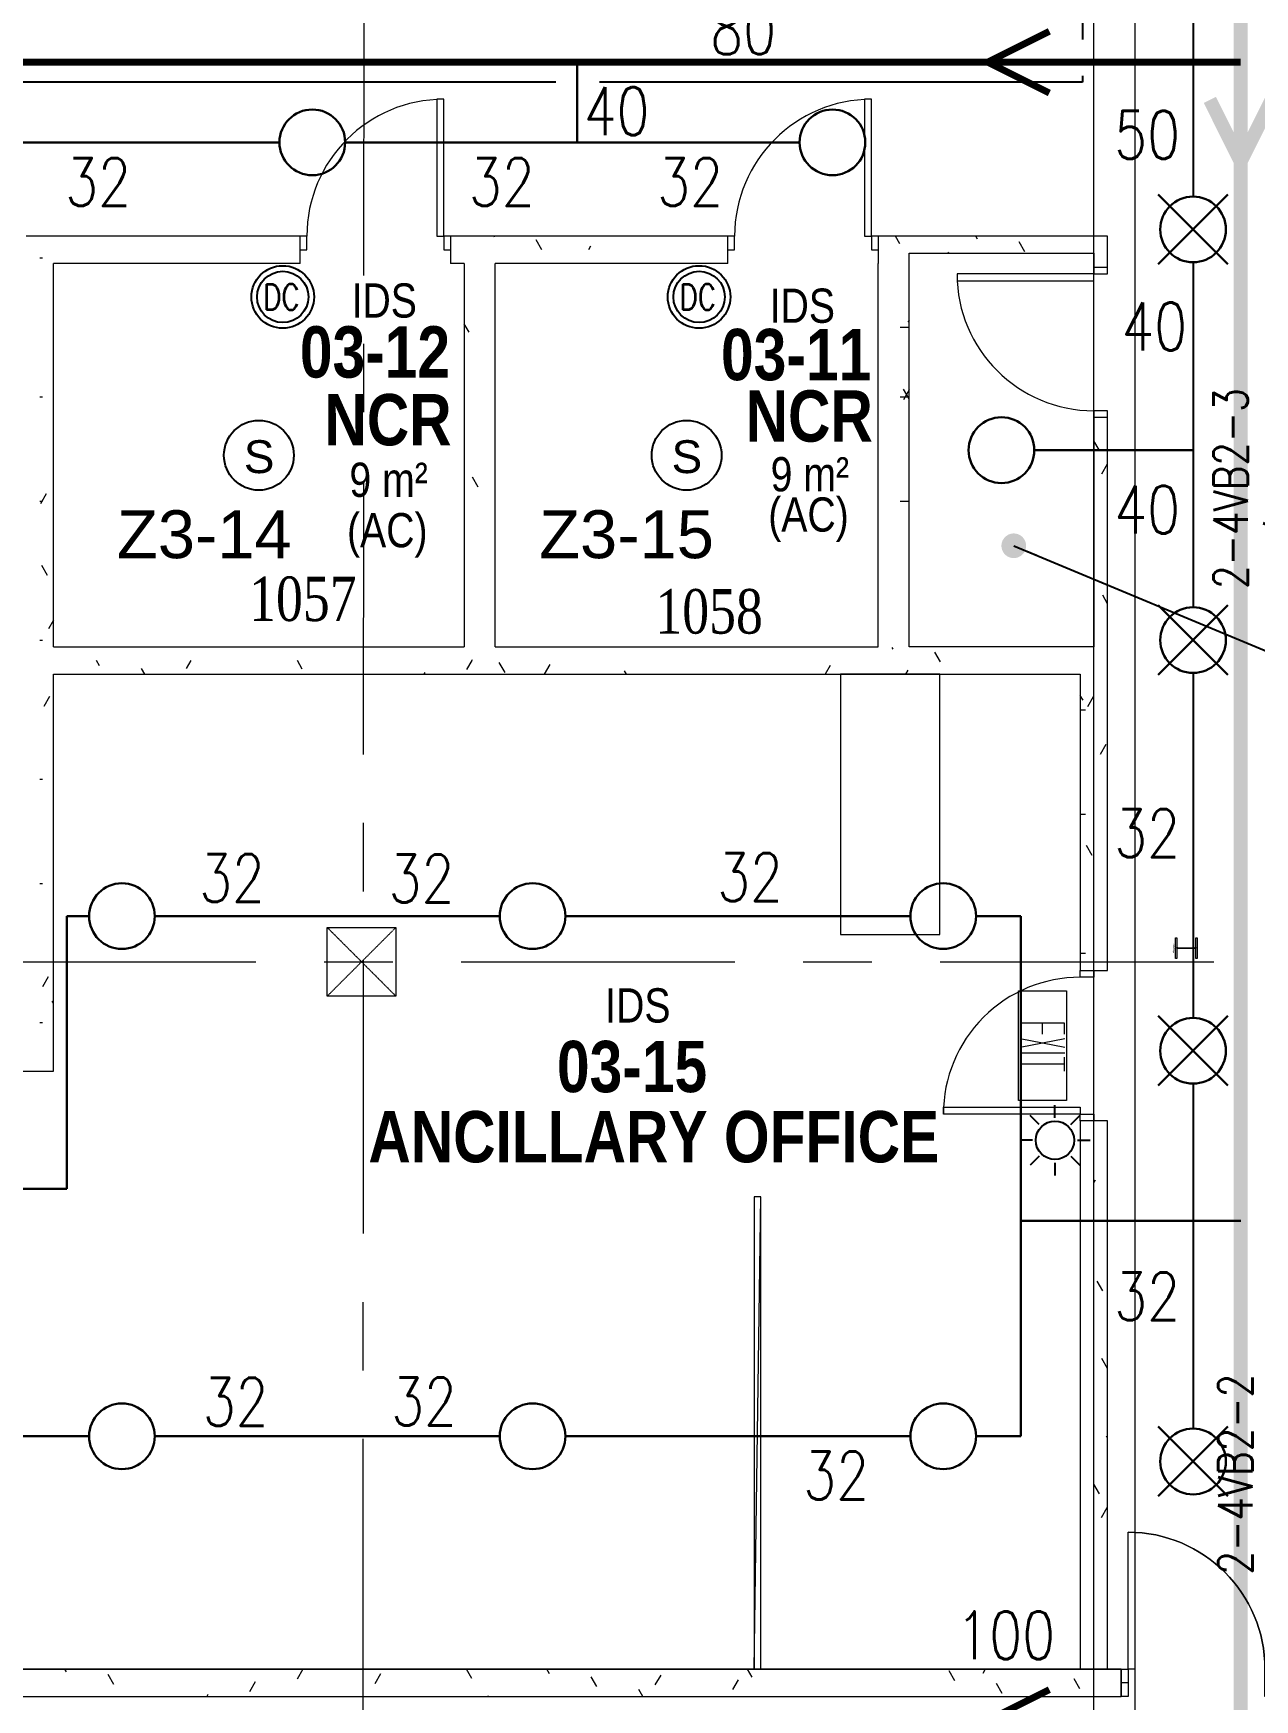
# Model space of a CAD drawing. Header units: millimetres. Extents: x -47219 to 440296, y -79832 to 7189.
# Drawn here: x -2766 to 6157, y -66215 to -54042 of the extents above; entities that cross this region are included whole.
import ezdxf

# ---------------------------------------------------------------- set-up
doc = ezdxf.new("R2010")
doc.units = ezdxf.units.MM
for name, pattern in [('BLK_2 - 3RD STOREY  LOWER ROOF PLAN-archi clean_25 SEPT 2024$0$IDA - Grid Line', [3500, 2000, -500, 500, -500]), ('HIDDEN2', [4.7625, 3.175, -1.5875]), ('IMPORT-HIDDEN2', [4.7625, 3.175, -1.5875])]:
    doc.linetypes.add(name, pattern=pattern)
for name, color, linetype in [('ADRESS', 42, 'Continuous'), ('M-_FIRESMOKE_E-', 1, 'Continuous'), ('M-_FIRESPRK_T-', 7, 'Continuous'), ('M-_SPRKBEAM_E-', 12, 'HIDDEN2'), ('M-FIRE----_E-', 12, 'Continuous'), ('M_HR PIPE', 3, 'Continuous'), ('ROOMNAME', 7, 'Continuous'), ('ZONENAME', 152, 'Continuous')]:
    doc.layers.add(name, color=color, linetype=linetype)
for name, color, linetype, lineweight in [('BLK_2 - 3RD STOREY  LOWER ROOF PLAN-archi clean_25 SEPT 2024$0$1599_DB_A_BLK2_HQ_R21-3RD STOREY 230517$0$A-_DETA----_ED-1', 8, 'Continuous', 9), ('BLK_2 - 3RD STOREY  LOWER ROOF PLAN-archi clean_25 SEPT 2024$0$1599_DB_A_BLK2_HQ_R21-3RD STOREY 230517$0$A-_DOOR----_E', 8, 'Continuous', 9), ('BLK_2 - 3RD STOREY  LOWER ROOF PLAN-archi clean_25 SEPT 2024$0$1599_DB_A_BLK2_HQ_R21-3RD STOREY 230517$0$A-_DOOR----_E-1', 8, 'Continuous', 9), ('BLK_2 - 3RD STOREY  LOWER ROOF PLAN-archi clean_25 SEPT 2024$0$1599_DB_A_BLK2_HQ_R21-3RD STOREY 230517$0$A-_WALL----_H-2', 8, 'Continuous', 9), ('BLK_2 - 3RD STOREY  LOWER ROOF PLAN-archi clean_25 SEPT 2024$0$1599_DB_A_BLK2_HQ_R21-3RD STOREY 230517$0$E-_LIGT----_E', 8, 'Continuous', 9), ('BLK_2 - 3RD STOREY  LOWER ROOF PLAN-archi clean_25 SEPT 2024$0$1599_DB_A_BLK2_HQ_R21-3RD STOREY 230517$0$S-_COLN----_E', 8, 'Continuous', 9), ('BLK_2 - 3RD STOREY  LOWER ROOF PLAN-archi clean_25 SEPT 2024$0$A-_WALL----_E', 8, 'Continuous', 9), ('BLK_2 - 3RD STOREY  LOWER ROOF PLAN-archi clean_25 SEPT 2024$0$S-_ANOTGRID_E-1', 8, 'BLK_2 - 3RD STOREY  LOWER ROOF PLAN-archi clean_25 SEPT 2024$0$IDA - Grid Line', 9), ('M-_SPRKPIEX_E-', 1, 'Continuous', 30), ('NW_BEAM AND COLUMN', 134, 'Continuous', 5), ('S-_LINE----_N-', 140, 'Continuous', 18), ('S-TEXT', 140, 'Continuous', 18)]:
    doc.layers.add(name, color=color, linetype=linetype, lineweight=lineweight)
doc.styles.add('BLK_2 - 3RD STOREY  LOWER ROOF PLAN_12 JUNE 2024$0$Arial Narrow_2', font='ARIALN.TTF', dxfattribs={"height": 375})
doc.styles.add('BLK_2 - 3RD STOREY  LOWER ROOF PLAN_12 JUNE 2024$0$Arial Narrow_B_1', font='ARIALNB.TTF', dxfattribs={"height": 500})
doc.styles.add('RomanS_5', font='romans__.ttf', dxfattribs={"width": 0.8, "height": 250})
doc.styles.add('Simplex', font='SIMPLEX.shx', dxfattribs={"width": 0.8, "height": 2.5})
doc.styles.get("Standard").update_dxf_attribs({"font": 'arial.ttf'})
doc.styles.add('Swis721 BlkCn BT', font='swissck.ttf', dxfattribs={"width": 0.65, "height": 8})
doc.styles.add('TIME', font='times.ttf', dxfattribs={"width": 0.8})
doc.styles.add('TW_Romans', font='romans.shx', dxfattribs={"width": 0.8})
doc.dimstyles.new('ROOM', dxfattribs={"dimscale": 1000, "dimtxt": 0.18, "dimasz": 0.18, "dimexe": 0.18, "dimexo": 0.0625, "dimgap": 0.09, "dimtad": 0, "dimtih": 1, "dimtoh": 1, "dimdec": 0, "dimzin": 0, "dimdsep": 46, "dimtxsty": 'Standard', "dimblk": 'OBLIQUE', "dimcen": 0.09, "dimadec": 0, "dimazin": 0, "dimtfac": 1, "dimtdec": 0, "dimtofl": 0, "dimtmove": 0, "dimatfit": 3, "dimldrblk": 'DOT', "dimfxl": 1, "dimtolj": 1, "dimtzin": 0, "dimarcsym": 0})
pattern_1 = [(0, (-131307.08, -42727.71), (1016, 254), [83.82, -678.18, 83.82, -678.18, -4064]), (0, (-131307.08, -42727.71), (1016, 254), [-1524, 83.82, -1440.18, 83.82, -678.18, -1778]), (0, (-131307.08, -42727.71), (1016, 254), [-3810, 83.82, -424.18, 83.82, -1186.18]), (120, (-130926.08, -42600.71), (-727.9705, 752.8818), [83.82, -678.18, 83.82, -678.18, -4064]), (120, (-130926.08, -42600.71), (-727.9705, 752.8818), [-1524, 83.82, -1440.18, 83.82, -678.18, -1778]), (120, (-130926.08, -42600.71), (-727.9705, 752.8818), [-3810, 83.82, -424.18, 83.82, -1186.18]), (240, (-130799.08, -42092.71), (-288.0295, -1006.8818), [83.82, -678.18, 83.82, -678.18, -4064]), (240, (-130799.08, -42092.71), (-288.0295, -1006.8818), [-1524, 83.82, -1440.18, 83.82, -678.18, -1778]), (240, (-130799.08, -42092.71), (-288.0295, -1006.8818), [-3810, 83.82, -424.18, 83.82, -1186.18])]

# ---------------------------------------------------------------- blocks, each defined once
blk = doc.blocks.new('3rd Structure')
at = {"layer": 'NW_BEAM AND COLUMN', "color": 8}
for p, q in [((-23450, -79450), (-23450, -50650)), ((-23150, -50650), (-23150, -79450)), ((-29050, -64550), (-28550, -64550)), ((-29050, -65050), (-29050, -64550)), ((-28550, -64550), (-28550, -65050)), ((-22854, -64776), (-22854, -64624)), ((-22854, -64624), (-22844, -64624)), ((-22844, -64624), (-22844, -64689)), ((-22706, -64689), (-22706, -64624)), ((-22706, -64624), (-22696, -64624)), ((-22696, -64624), (-22696, -64776)), ((-22696, -64700), (-22854, -64700)), ((-22844, -64711), (-22844, -64776)), ((-22837, -64697), (-22713, -64697)), ((-22713, -64703), (-22837, -64703)), ((-22775, -64697), (-22775, -64703)), ((-22706, -64776), (-22706, -64711)), ((-22844, -64776), (-22854, -64776)), ((-22696, -64776), (-22706, -64776)), ((-28550, -65050), (-29050, -65050))]:
    blk.add_line(p, q, dxfattribs=at)
at = {"layer": 'NW_BEAM AND COLUMN', "color": 8, "linetype": 'IMPORT-HIDDEN2', "lineweight": 18}
for p, q in [((-28550, -64550), (-29050, -65050)), ((-29050, -64550), (-28550, -65050))]:
    blk.add_line(p, q, dxfattribs=at)
at = {"layer": 'NW_BEAM AND COLUMN', "color": 8}
for centre, start, end in [((-22837, -64689), 180, 270), ((-22837, -64711), 90, 180), ((-22713, -64689), 270, 0), ((-22713, -64711), 0, 90)]:
    blk.add_arc(centre, 7.6, start, end, dxfattribs=at)
at = {"layer": 'S-TEXT', "color": 8, "attachment_point": 2}
for s, insert, char_height, width, rotation, line_spacing_factor, style in [('2-4VB2-3\\P1800/2100x850', (-22576, -61343), 250, 2959.11, 90, 0.983083, 'RomanS_5'), ('152x152x30.0 kg/m', (-22863, -64700), 8, 66.67, 270, 0.961347, 'Swis721 BlkCn BT'), ('2-4VB2-2\\P1800/2100x850', (-22541, -68543), 250, 2959.11, 90, 0.983083, 'RomanS_5')]:
    blk.add_mtext(s, dxfattribs=dict(at, insert=insert, char_height=char_height, width=width, rotation=rotation, line_spacing_factor=line_spacing_factor, style=style))
blk = doc.blocks.new('Extinguisher')
at = {"layer": 'M-FIRE----_E-'}
for radius in [238, 195]:
    blk.add_circle((0, 0), radius, dxfattribs=at)
at = {"color": 7, "style": 'TW_Romans', "width": 0.8}
blk.add_text('DC', height=195, dxfattribs=at).set_placement((-151, -98))
blk = doc.blocks.new('fire0101')
at = {"color": 0, "linetype": 'Continuous'}
blk.add_circle((0, 0), 100, dxfattribs=at)
blk = doc.blocks.new('Under B spk')
for p, q in [((318, -318), (-318, 318)), ((318, 318), (-318, -318))]:
    blk.add_line(p, q)
blk.add_circle((0, 0), 300)
blk = doc.blocks.new('SMOKE')
at = {"layer": 'M-_FIRESMOKE_E-'}
blk.add_circle((0, 0), 255, dxfattribs=at)
blk.add_text('S', height=240, dxfattribs=at).set_placement((-110, -130))
blk = doc.blocks.new('*U13')
at = {"layer": 'M-FIRE----_E-'}
blk.add_line((-33, -33), (33, 33), dxfattribs=at)
blk = doc.blocks.new('*U12')
at = {"layer": 'M-FIRE----_E-', "color": 0, "linetype": 'ByBlock', "lineweight": -2, "transparency": 16777216}
for p, rotation in [((31455, 13607), 90), ((31604, 13669), 45), ((31393, 13458), 135), ((31815, 13458), 315.0000000000001), ((31455, 13309), 180), ((31604, 13247), 225.0000000000001), ((31753, 13309), 270)]:
    blk.add_blockref('*U13', p, dxfattribs=dict(at, rotation=rotation))
blk.add_blockref('*U13', (31753, 13607), dxfattribs=at)
blk = doc.blocks.new('Strobe Light')
at = {"layer": 'M-FIRE----_E-'}
blk.add_circle((0, 0), 140, dxfattribs=at)
blk.add_blockref('*U12', (-31604, -13458), dxfattribs=at)
blk = doc.blocks.new('_Dot')
at = {"color": 0, "linetype": 'ByBlock', "lineweight": -2}
blk.add_line((-0.5, 0), (-1, 0), dxfattribs=at)
at = {"color": 0, "linetype": 'ByBlock', "const_width": 0.5}
blk.add_lwpolyline([(-0.25, 0, 1), (0.25, 0, 1)], format="xyb", close=True, dxfattribs=at)
blk = doc.blocks.new('_Oblique')
at = {"color": 0, "linetype": 'ByBlock', "lineweight": -2}
blk.add_line((-0.5, -0.5), (0.5, 0.5), dxfattribs=at)
blk = doc.blocks.new('BLK_2 - 3RD STOREY  LOWER ROOF PLAN-archi clean_25 SEPT 2024$0$1599_DB_A_BLK2_HQ_R21-3RD STOREY 230517$0$IDA - F - Single - Swing - 1100L X 2200H - B2-TD01-3240952-LINKVIEW_BLK2_3RD STOREY')
at = {"layer": 'BLK_2 - 3RD STOREY  LOWER ROOF PLAN-archi clean_25 SEPT 2024$0$1599_DB_A_BLK2_HQ_R21-3RD STOREY 230517$0$A-_DOOR----_E'}
for p, q in [((-550, 50), (-500, 50)), ((-500, 50), (-500, -50)), ((500, 50), (550, 50)), ((500, -50), (500, 50)), ((-500, -50), (-550, -50)), ((450, -50), (500, -50)), ((450, -1050), (450, -50)), ((500, -50), (500, -1050)), ((550, -50), (500, -50)), ((500, -1050), (450, -1050))]:
    blk.add_line(p, q, dxfattribs=at)
blk.add_arc((500, -50), 1000, 180, 270, dxfattribs=at)
blk = doc.blocks.new('BLK_2 - 3RD STOREY  LOWER ROOF PLAN-archi clean_25 SEPT 2024$0$1599_DB_A_BLK2_HQ_R21-3RD STOREY 230517$0$IDA - Exit Sign - IDA - Exit Sign - One Side-2587573-LINKVIEW_BLK2_3RD STOREY')
at = {"layer": 'BLK_2 - 3RD STOREY  LOWER ROOF PLAN-archi clean_25 SEPT 2024$0$1599_DB_A_BLK2_HQ_R21-3RD STOREY 230517$0$A-_DETA----_ED-1'}
for p, q in [((-164, -115), (-164, -433)), ((-84, -115), (-164, -115)), ((-49, -113), (14, -438)), ((14, -113), (-49, -438)), ((55, -113), (55, -438)), ((185, -115), (85, -115)), ((135, -115), (135, -438)), ((-84, -275), (-164, -275)), ((-164, -433), (-84, -433))]:
    blk.add_line(p, q, dxfattribs=at)
at = {"layer": 'BLK_2 - 3RD STOREY  LOWER ROOF PLAN-archi clean_25 SEPT 2024$0$1599_DB_A_BLK2_HQ_R21-3RD STOREY 230517$0$E-_LIGT----_E'}
for p, q in [((-400, -450), (-400, -100)), ((-400, -100), (400, -100)), ((400, -100), (400, -450)), ((400, -450), (-400, -450))]:
    blk.add_line(p, q, dxfattribs=at)
blk = doc.blocks.new('BLK_2 - 3RD STOREY  LOWER ROOF PLAN-archi clean_25 SEPT 2024$0$1599_DB_A_BLK2_HQ_R21-3RD STOREY 230517$0$IDA - F - Single - Swing - 1100L X 2200H - B2-TD01-3240950-LINKVIEW_BLK2_3RD STOREY')
at = {"layer": 'BLK_2 - 3RD STOREY  LOWER ROOF PLAN-archi clean_25 SEPT 2024$0$1599_DB_A_BLK2_HQ_R21-3RD STOREY 230517$0$A-_DOOR----_E'}
for p, q in [((500, 1050), (450, 1050)), ((450, 1050), (450, 50)), ((500, 50), (500, 1050)), ((-500, 50), (-550, 50)), ((-500, -50), (-500, 50)), ((450, 50), (500, 50)), ((550, 50), (500, 50)), ((500, 50), (500, -50)), ((-550, -50), (-500, -50)), ((500, -50), (550, -50))]:
    blk.add_line(p, q, dxfattribs=at)
blk.add_arc((500, 50), 1000, 90, 180, dxfattribs=at)
blk = doc.blocks.new('BLK_2 - 3RD STOREY  LOWER ROOF PLAN-archi clean_25 SEPT 2024$0$1599_DB_A_BLK2_HQ_R21-3RD STOREY 230517$0$IDA - F - Single - Swing - 1100L X 2200H - B2-FTD02 - 2HR-3490802-LINKVIEW_BLK2_3RD STOREY')
at = {"layer": 'BLK_2 - 3RD STOREY  LOWER ROOF PLAN-archi clean_25 SEPT 2024$0$1599_DB_A_BLK2_HQ_R21-3RD STOREY 230517$0$A-_DOOR----_E-1'}
for p, q in [((500, 1050), (450, 1050)), ((450, 1050), (450, 50)), ((500, 50), (500, 1050)), ((-500, 50), (-550, 50)), ((-500, -50), (-500, 50)), ((450, 50), (500, 50)), ((550, 50), (500, 50)), ((500, 50), (500, -50)), ((-550, -50), (-500, -50)), ((500, -50), (550, -50))]:
    blk.add_line(p, q, dxfattribs=at)
blk.add_arc((500, 50), 1000, 90, 180, dxfattribs=at)
blk = doc.blocks.new('BLK_2 - 3RD STOREY  LOWER ROOF PLAN-archi clean_25 SEPT 2024$0$fds')
at = {"layer": 'BLK_2 - 3RD STOREY  LOWER ROOF PLAN-archi clean_25 SEPT 2024$0$1599_DB_A_BLK2_HQ_R21-3RD STOREY 230517$0$A-_DOOR----_E'}
for p, q in [((13654, -64400), (13604, -64400)), ((13654, -64600), (13654, -64400)), ((14704, -64400), (14654, -64400)), ((14654, -64400), (14654, -64600)), ((13604, -64600), (13654, -64600)), ((13654, -64600), (13654, -65600)), ((13704, -64600), (13654, -64600)), ((13704, -65600), (13704, -64600)), ((14654, -64600), (14704, -64600)), ((13654, -65600), (13704, -65600))]:
    blk.add_line(p, q, dxfattribs=at)
blk.add_arc((13654, -64600), 1000, 270, 0, dxfattribs=at)
at = {"layer": 'BLK_2 - 3RD STOREY  LOWER ROOF PLAN-archi clean_25 SEPT 2024$0$1599_DB_A_BLK2_HQ_R21-3RD STOREY 230517$0$S-_COLN----_E'}
for p, q in [((13604, -64600), (13604, -64400)), ((14703, -64600), (14703, -64400))]:
    blk.add_line(p, q, dxfattribs=at)
blk = doc.blocks.new('BLK_2 - 3RD STOREY  LOWER ROOF PLAN-archi clean_25 SEPT 2024$0$sdfsdf')
at = {"layer": 'BLK_2 - 3RD STOREY  LOWER ROOF PLAN-archi clean_25 SEPT 2024$0$1599_DB_A_BLK2_HQ_R21-3RD STOREY 230517$0$S-_COLN----_E'}
h = blk.add_hatch(dxfattribs=at)
h.set_pattern_fill('FP_2', color=256, style=0, pattern_type=2)
h.set_pattern_definition([(0, (-131307.08, -40844.21), (1016, 254), [83.82, -678.18, 83.82, -678.18, -4064]), (0, (-131307.08, -40844.21), (1016, 254), [-1524, 83.82, -1440.18, 83.82, -678.18, -1778]), (0, (-131307.08, -40844.21), (1016, 254), [-3810, 83.82, -424.18, 83.82, -1186.18]), (120, (-130926.08, -40717.21), (-727.97045, 752.8818), [83.82, -678.18, 83.82, -678.18, -4064]), (120, (-130926.08, -40717.21), (-727.97045, 752.8818), [-1524, 83.82, -1440.18, 83.82, -678.18, -1778]), (120, (-130926.08, -40717.21), (-727.97045, 752.8818), [-3810, 83.82, -424.18, 83.82, -1186.18]), (240, (-130799.08, -40209.21), (-288.02955, -1006.8818), [83.82, -678.18, 83.82, -678.18, -4064]), (240, (-130799.08, -40209.21), (-288.02955, -1006.8818), [-1524, 83.82, -1440.18, 83.82, -678.18, -1778]), (240, (-130799.08, -40209.21), (-288.02955, -1006.8818), [-3810, 83.82, -424.18, 83.82, -1186.18])])
h.paths.add_polyline_path([(-135736, -108919), (-128748, -108919), (-126136, -108919), (-126136, -108719), (-135736, -108719)])
blk.add_lwpolyline([(-128187, -103352), (-127462, -103352), (-127462, -101452), (-128187, -101452)], close=True)
for p, q in [((-128769, -108719), (-128769, -105269)), ((-126136, -108919), (-126136, -108719)), ((-135736, -108919), (-126136, -108919))]:
    blk.add_line(p, q, dxfattribs=at)
for points in [[(-128769, -105269), (-128819, -105269), (-128819, -108719), (-128769, -105269), (-128819, -105269), (-128819, -108719), (-128769, -105269), (-128819, -105269), (-128819, -108719)], [(-126236, -108719), (-134736, -108719), (-126236, -108719), (-134736, -108719), (-126236, -108719), (-134736, -108719)], [(-128786, -108719), (-128736, -108719), (-128786, -108719), (-128736, -108719), (-128786, -108719), (-128736, -108719)], [(-126136, -108719), (-126236, -108719), (-126136, -108719), (-126236, -108719), (-126136, -108719), (-126236, -108719)]]:
    blk.add_lwpolyline(points, dxfattribs=at)
at = {"xscale": -1, "rotation": 180}
blk.add_blockref('BLK_2 - 3RD STOREY  LOWER ROOF PLAN-archi clean_25 SEPT 2024$0$fds', (-139740, -173319), dxfattribs=at)
blk = doc.blocks.new('BLK_2 - 3RD STOREY  LOWER ROOF PLAN-archi clean_25 SEPT 2024')
at = {"layer": 'BLK_2 - 3RD STOREY  LOWER ROOF PLAN-archi clean_25 SEPT 2024$0$1599_DB_A_BLK2_HQ_R21-3RD STOREY 230517$0$A-_WALL----_H-2'}
h = blk.add_hatch(dxfattribs=at)
h.set_pattern_fill('FP_2', color=256, style=0, pattern_type=2)
h.set_pattern_definition(pattern_1)
h.paths.add_polyline_path([(-127911, -98352), (-127686, -98352), (-127686, -98252), (-127911, -98252), (-127911, -98302)], flags=0)
h = blk.add_hatch(dxfattribs=at)
h.set_pattern_fill('FP_2', color=256, style=0, pattern_type=2)
h.set_pattern_definition(pattern_1)
h.paths.add_polyline_path([(-126236, -98477), (-126236, -98252), (-126336, -98252), (-126336, -98477), (-126286, -98477)], flags=0)
at = {"layer": 'BLK_2 - 3RD STOREY  LOWER ROOF PLAN-archi clean_25 SEPT 2024$0$A-_WALL----_E'}
h = blk.add_hatch(dxfattribs=at)
h.set_pattern_fill('FP_2', color=256, style=0, pattern_type=2)
h.set_pattern_definition(pattern_1)
h.paths.add_polyline_path([(-134036, -98352), (-132136, -98352), (-132136, -98252), (-134136, -98252), (-134136, -98352)], flags=0)
h = blk.add_hatch(dxfattribs=at)
h.set_pattern_fill('FP_2', color=256, style=0, pattern_type=2)
h.set_pattern_definition(pattern_1)
h.paths.add_polyline_path([(-133936, -101352), (-133936, -98352), (-134036, -98352), (-134036, -101352)], flags=0)
h = blk.add_hatch(dxfattribs=at)
h.set_pattern_fill('FP_2', color=256, style=0, pattern_type=2)
h.set_pattern_definition(pattern_1)
h.paths.add_polyline_path([(-129011, -98352), (-129011, -98252), (-131036, -98252), (-131036, -98352), (-130811, -98352)], flags=0)
h = blk.add_hatch(dxfattribs=at)
h.set_pattern_fill('FP_2', color=256, style=0, pattern_type=2)
h.set_pattern_definition(pattern_1)
h.paths.add_polyline_path([(-130936, -101352), (-130811, -101352), (-130811, -98352), (-130936, -98352), (-130936, -99386)], flags=0)
h = blk.add_hatch(dxfattribs=at)
h.set_pattern_fill('FP_2', color=256, style=0, pattern_type=2)
h.set_pattern_definition(pattern_1)
h.paths.add_polyline_path([(-127811, -101452), (-127686, -101452), (-127686, -98352), (-127811, -98352), (-127811, -101352)], flags=0)
h = blk.add_hatch(dxfattribs=at)
h.set_pattern_fill('FP_2', color=256, style=0, pattern_type=2)
h.set_pattern_definition(pattern_1)
h.paths.add_polyline_path([(-126336, -98377), (-126336, -98252), (-127686, -98252), (-127686, -98377)], flags=0)
h = blk.add_hatch(dxfattribs=at)
h.set_pattern_fill('FP_2', color=256, style=0, pattern_type=2)
h.set_pattern_definition(pattern_1)
h.paths.add_polyline_path([(-126336, -101452), (-126236, -101452), (-126236, -99577), (-126336, -99577), (-126336, -101352)], flags=0)
h = blk.add_hatch(dxfattribs=at)
h.set_pattern_fill('FP_2', color=256, style=0, pattern_type=2)
h.set_pattern_definition(pattern_1)
h.paths.add_polyline_path([(-126944, -101452), (-126336, -101452), (-126336, -101252), (-127686, -101252), (-127686, -101452)])
h = blk.add_hatch(dxfattribs=at)
h.set_pattern_fill('FP_2', color=256, style=0, pattern_type=2)
h.set_pattern_definition(pattern_1)
h.paths.add_polyline_path([(-132356, -101452), (-127811, -101452), (-127811, -101352), (-137036, -101352), (-137036, -101452), (-133936, -101452)], flags=0)
h = blk.add_hatch(dxfattribs=at)
h.set_pattern_fill('FP_2', color=256, style=0, pattern_type=2)
h.set_pattern_definition(pattern_1)
h.paths.add_polyline_path([(-133936, -104282), (-133936, -101452), (-134036, -101452), (-134036, -104282)], flags=0)
h = blk.add_hatch(dxfattribs=at)
h.set_pattern_fill('FP_2', color=256, style=0, pattern_type=2)
h.set_pattern_definition(pattern_1)
h.paths.add_polyline_path([(-126286, -103615), (-126236, -103615), (-126236, -101452), (-126436, -101452), (-126436, -103615)])
h = blk.add_hatch(dxfattribs=at)
h.set_pattern_fill('FP_2', color=256, style=0, pattern_type=2)
h.set_pattern_definition(pattern_1)
h.paths.add_polyline_path([(-126336, -108769), (-126236, -108769), (-126236, -104715), (-126336, -104715)], flags=0)
for p, q in [((-132136, -98252), (-134136, -98252)), ((-132136, -98352), (-132136, -98252)), ((-132136, -98452), (-132136, -98252)), ((-131036, -98252), (-131036, -98352)), ((-129011, -98252), (-131036, -98252)), ((-131036, -98252), (-131036, -98452)), ((-129011, -98352), (-129011, -98252)), ((-129011, -98452), (-129011, -98252)), ((-126236, -98252), (-127911, -98252)), ((-127911, -98252), (-127911, -98352)), ((-127911, -98252), (-127911, -98452)), ((-126236, -98477), (-126236, -98252)), ((-133936, -101252), (-133936, -98452)), ((-132136, -98452), (-133936, -98452)), ((-130936, -98452), (-131036, -98452)), ((-130936, -98452), (-130936, -101252)), ((-130711, -101252), (-130711, -98452)), ((-129011, -98452), (-130711, -98452)), ((-127911, -101252), (-127911, -98452)), ((-127686, -98377), (-126336, -98377)), ((-127686, -101252), (-127686, -98377)), ((-126336, -98377), (-126336, -98477)), ((-126336, -98477), (-126236, -98477)), ((-126336, -99577), (-126336, -101252)), ((-126236, -99577), (-126336, -99577)), ((-126236, -103615), (-126236, -99577)), ((-133936, -101252), (-130936, -101252)), ((-130711, -101252), (-127911, -101252)), ((-126336, -101252), (-127686, -101252)), ((-133936, -104352), (-133936, -101452)), ((-133936, -101452), (-126436, -101452)), ((-126436, -101452), (-126436, -103615)), ((-126436, -103615), (-126236, -103615)), ((-136936, -104352), (-133936, -104352)), ((-126236, -104715), (-126436, -104715))]:
    blk.add_line(p, q, dxfattribs=at)
for points in [[(-126436, -104715), (-126436, -108719)], [(-126236, -108719), (-126236, -104715)]]:
    blk.add_lwpolyline(points, dxfattribs=at)
at = {"layer": 'BLK_2 - 3RD STOREY  LOWER ROOF PLAN-archi clean_25 SEPT 2024$0$S-_ANOTGRID_E-1'}
for p, q in [((-131634, -37038), (-131686, -122559)), ((-141459, -103552), (-96555, -103552))]:
    blk.add_line(p, q, dxfattribs=at)
at = {"layer": 'BLK_2 - 3RD STOREY  LOWER ROOF PLAN-archi clean_25 SEPT 2024$0$A-_WALL----_E'}
for name, p in [('BLK_2 - 3RD STOREY  LOWER ROOF PLAN-archi clean_25 SEPT 2024$0$sdfsdf', (0, 0)), ('BLK_2 - 3RD STOREY  LOWER ROOF PLAN-archi clean_25 SEPT 2024$0$1599_DB_A_BLK2_HQ_R21-3RD STOREY 230517$0$IDA - F - Single - Swing - 1100L X 2200H - B2-FTD02 - 2HR-3490802-LINKVIEW_BLK2_3RD STOREY', (-131586, -98302)), ('BLK_2 - 3RD STOREY  LOWER ROOF PLAN-archi clean_25 SEPT 2024$0$1599_DB_A_BLK2_HQ_R21-3RD STOREY 230517$0$IDA - F - Single - Swing - 1100L X 2200H - B2-FTD02 - 2HR-3490802-LINKVIEW_BLK2_3RD STOREY', (-128461, -98302))]:
    blk.add_blockref(name, p, dxfattribs=at)
for name, p, rotation in [('BLK_2 - 3RD STOREY  LOWER ROOF PLAN-archi clean_25 SEPT 2024$0$1599_DB_A_BLK2_HQ_R21-3RD STOREY 230517$0$IDA - F - Single - Swing - 1100L X 2200H - B2-TD01-3240950-LINKVIEW_BLK2_3RD STOREY', (-126286, -99027), 90), ('BLK_2 - 3RD STOREY  LOWER ROOF PLAN-archi clean_25 SEPT 2024$0$1599_DB_A_BLK2_HQ_R21-3RD STOREY 230517$0$IDA - F - Single - Swing - 1100L X 2200H - B2-TD01-3240952-LINKVIEW_BLK2_3RD STOREY', (-126386, -104165), 270), ('BLK_2 - 3RD STOREY  LOWER ROOF PLAN-archi clean_25 SEPT 2024$0$1599_DB_A_BLK2_HQ_R21-3RD STOREY 230517$0$IDA - Exit Sign - IDA - Exit Sign - One Side-2587573-LINKVIEW_BLK2_3RD STOREY', (-126436, -104165), 270), ('BLK_2 - 3RD STOREY  LOWER ROOF PLAN-archi clean_25 SEPT 2024$0$1599_DB_A_BLK2_HQ_R21-3RD STOREY 230517$0$IDA - F - Single - Swing - 1100L X 2200H - B2-TD01-3240952-LINKVIEW_BLK2_3RD STOREY', (-125586, -108769), 180)]:
    blk.add_blockref(name, p, dxfattribs=dict(at, rotation=rotation))

msp = doc.modelspace()

# ---------------------------------------------------------------- linework, layer by layer
at = {"layer": 'M-_SPRKBEAM_E-'}
for p, q in [((5706.8, -52714.7), (5706.8, -55234.7)), ((5706.8, -55714.7), (5706.8, -58234.7)), ((5706.8, -58714.7), (5706.8, -61234.7)), ((5706.8, -61714.7), (5706.8, -64234.7))]:
    msp.add_line(p, q, dxfattribs=at)
at = {"layer": 'M-_SPRKPIEX_E-'}
for p, q in [((1206.8, -54838.7), (1206.8, -54253.1)), ((-4287.6, -54838.7), (-967.6, -54838.7)), ((-487.6, -54838.7), (2832.4, -54838.7)), ((4547.1, -57087.2), (5706.8, -57087.2)), ((-2519.8, -60490.8), (-2358.4, -60490.8)), ((-2519.8, -60490.8), (-2519.8, -62482.9)), ((-1878.4, -60490.8), (641.6, -60490.8)), ((1121.6, -60490.8), (3641.6, -60490.8)), ((4121.6, -60490.8), (4448.4, -60490.8)), ((4448.4, -64290.8), (4448.4, -60490.8)), ((-4177.9, -62482.9), (-2519.8, -62482.9)), ((6054.8, -62717.4), (4448.4, -62717.4)), ((-3064.2, -64290.8), (-2358.4, -64290.8)), ((-1878.4, -64290.8), (641.6, -64290.8)), ((1121.6, -64290.8), (3641.6, -64290.8)), ((4121.6, -64290.8), (4448.4, -64290.8))]:
    msp.add_line(p, q, dxfattribs=at)
for points, const_width in [([(6054.8, -24399.6), (6054.8, -66366.4)], 100), ([(4656.8, -54478.1), (4206.8, -54253.1), (4656.8, -54028.1)], 50), ([(-6588.3, -54253.1), (6054.8, -54253.1)], 50), ([(6279.8, -54528.9), (6054.8, -54978.9), (5829.8, -54528.9)], 100), ([(4656.8, -66591.4), (4206.8, -66366.4), (4656.8, -66141.4)], 50)]:
    msp.add_lwpolyline(points, dxfattribs=dict(at, const_width=const_width))
at = {"layer": 'M_HR PIPE'}
for p, q in [((4898.4, -49127.3), (4898.4, -54086.8)), ((1052.1, -54398.6), (-6116.3, -54398.6)), ((4898.4, -54398.6), (1370.1, -54398.6)), ((4898.4, -54351.7), (4898.4, -54398.6))]:
    msp.add_line(p, q, dxfattribs=at)

# ---------------------------------------------------------------- block references
at = {"layer": 'M-_FIRESMOKE_E-'}
for p in [(-1117.9, -57124.7), (2007.1, -57124.7)]:
    msp.add_blockref('SMOKE', p, dxfattribs=at)
at = {"layer": 'M-_SPRKPIEX_E-'}
msp.add_blockref('BLK_2 - 3RD STOREY  LOWER ROOF PLAN-archi clean_25 SEPT 2024', (131318.5, 42727.7), dxfattribs=at)
at = {"layer": 'M-_SPRKPIEX_E-', "xscale": 2.4, "yscale": 2.4, "zscale": 2.4, "rotation": 258.865011862231}
for p in [(-727.6, -54838.7), (3072.4, -54838.7), (4307.1, -57087.2), (-2118.4, -60490.8), (881.6, -60490.8), (3881.6, -60490.8), (-2118.4, -64290.8), (881.6, -64290.8), (3881.6, -64290.8)]:
    msp.add_blockref('fire0101', p, dxfattribs=at)
at = {"layer": 'M-_SPRKPIEX_E-', "xscale": 0.8, "yscale": 0.8, "zscale": 0.8}
for p in [(5706.8, -55474.7), (5706.8, -58474.7), (5706.8, -61474.7), (5706.8, -64474.7)]:
    msp.add_blockref('Under B spk', p, dxfattribs=at)
at = {"layer": 'M-FIRE----_E-', "xscale": 0.9600000000000002, "yscale": 0.9600000000000002, "zscale": 0.9600000000000002}
for p in [(-943.6, -55968), (2098.2, -55968)]:
    msp.add_blockref('Extinguisher', p, dxfattribs=at)
at = {"layer": 'M-FIRE----_E-', "rotation": 180}
msp.add_blockref('Strobe Light', (4698.1, -62128.6), dxfattribs=at)
at = {"layer": 'S-_LINE----_N-'}
msp.add_blockref('3rd Structure', (28432.1, 3975.3), dxfattribs=at)

# ---------------------------------------------------------------- texts
at = {"layer": 'ADRESS', "char_height": 325, "width": 1194.075, "attachment_point": 1, "style": 'TIME'}
for s, insert in [('1057', (-1189.3, -58010.3)), ('1058', (1778.7, -58102.1))]:
    msp.add_mtext(s, dxfattribs=dict(at, insert=insert))
at = {"layer": 'M-_FIRESPRK_T-', "style": 'Simplex', "width": 0.8}
for s, p in [('80', (2179.5, -54195.6)), ('40', (1255.5, -54786.6)), ('50', (5131.1, -54959.1)), ('32', (-2532.6, -55303.2)), ('32', (416.8, -55303.2)), ('32', (1792.4, -55303.2)), ('40', (5183.5, -56358.5)), ('40', (5131.1, -57696.6)), ('32', (5131.1, -60060.5)), ('32', (-1554.3, -60387.7)), ('32', (-170.5, -60391.4)), ('32', (2230.4, -60380.5)), ('32', (5131.1, -63443.4)), ('32', (-1528, -64213.2)), ('32', (-151.5, -64211.5)), ('32', (2859.2, -64752)), ('100', (3978.1, -65919.6))]:
    msp.add_text(s, height=350, dxfattribs=at).set_placement(p)
at = {"layer": 'ROOMNAME', "attachment_point": 1}
for s, insert, char_height, width, style in [('IDS', (-440.8, -55868.9), 250, 1021.059, 'BLK_2 - 3RD STOREY  LOWER ROOF PLAN_12 JUNE 2024$0$Arial Narrow_2'), ('IDS', (2613.7, -55906.8), 250, 1021.059, 'BLK_2 - 3RD STOREY  LOWER ROOF PLAN_12 JUNE 2024$0$Arial Narrow_2'), ('03-12', (-818.4, -56182), 374.6, 3693.831, 'BLK_2 - 3RD STOREY  LOWER ROOF PLAN_12 JUNE 2024$0$Arial Narrow_B_1'), ('03-11', (2258.3, -56201.3), 374.6, 3693.831, 'BLK_2 - 3RD STOREY  LOWER ROOF PLAN_12 JUNE 2024$0$Arial Narrow_B_1'), ('NCR', (-639, -56677.2), 374.6, 3693.831, 'BLK_2 - 3RD STOREY  LOWER ROOF PLAN_12 JUNE 2024$0$Arial Narrow_B_1'), ('NCR', (2438.3, -56650.3), 374.6, 3693.831, 'BLK_2 - 3RD STOREY  LOWER ROOF PLAN_12 JUNE 2024$0$Arial Narrow_B_1'), ('9 m²', (-456.5, -57178.4), 250, 1021.059, 'BLK_2 - 3RD STOREY  LOWER ROOF PLAN_12 JUNE 2024$0$Arial Narrow_2'), ('9 m²', (2620.8, -57138), 250, 1021.059, 'BLK_2 - 3RD STOREY  LOWER ROOF PLAN_12 JUNE 2024$0$Arial Narrow_2'), ('(AC)', (2603.3, -57432.2), 250, 1021.059, 'BLK_2 - 3RD STOREY  LOWER ROOF PLAN_12 JUNE 2024$0$Arial Narrow_2'), ('(AC)', (-474, -57546.6), 250, 1021.059, 'BLK_2 - 3RD STOREY  LOWER ROOF PLAN_12 JUNE 2024$0$Arial Narrow_2'), ('IDS', (1412.1, -61018.2), 250, 1021.059, 'BLK_2 - 3RD STOREY  LOWER ROOF PLAN_12 JUNE 2024$0$Arial Narrow_2'), ('03-15', (1059.8, -61402.1), 374.6, 3693.831, 'BLK_2 - 3RD STOREY  LOWER ROOF PLAN_12 JUNE 2024$0$Arial Narrow_B_1'), ('ANCILLARY OFFICE', (-317.9, -61914.9), 374.599, 5007.046, 'BLK_2 - 3RD STOREY  LOWER ROOF PLAN_12 JUNE 2024$0$Arial Narrow_B_1')]:
    msp.add_mtext(s, dxfattribs=dict(at, insert=insert, char_height=char_height, width=width, style=style))
at = {"layer": 'ZONENAME', "char_height": 350, "width": 1018.47, "attachment_point": 1}
for s, insert in [('\\pi-112.7;Z3-14', (-2042.3, -57526.3)), ('\\pi-114.72;Z3-15', (1044.2, -57526.3))]:
    msp.add_mtext(s, dxfattribs=dict(at, insert=insert))

# ---------------------------------------------------------------- leaders
at = {"layer": 'ROOMNAME'}
msp.add_leader([(4397, -57785.6), (7274.5, -58985.1), (7384.9, -58982.2)], dimstyle='ROOM', dxfattribs=at)

doc.saveas('drawing.dxf')
